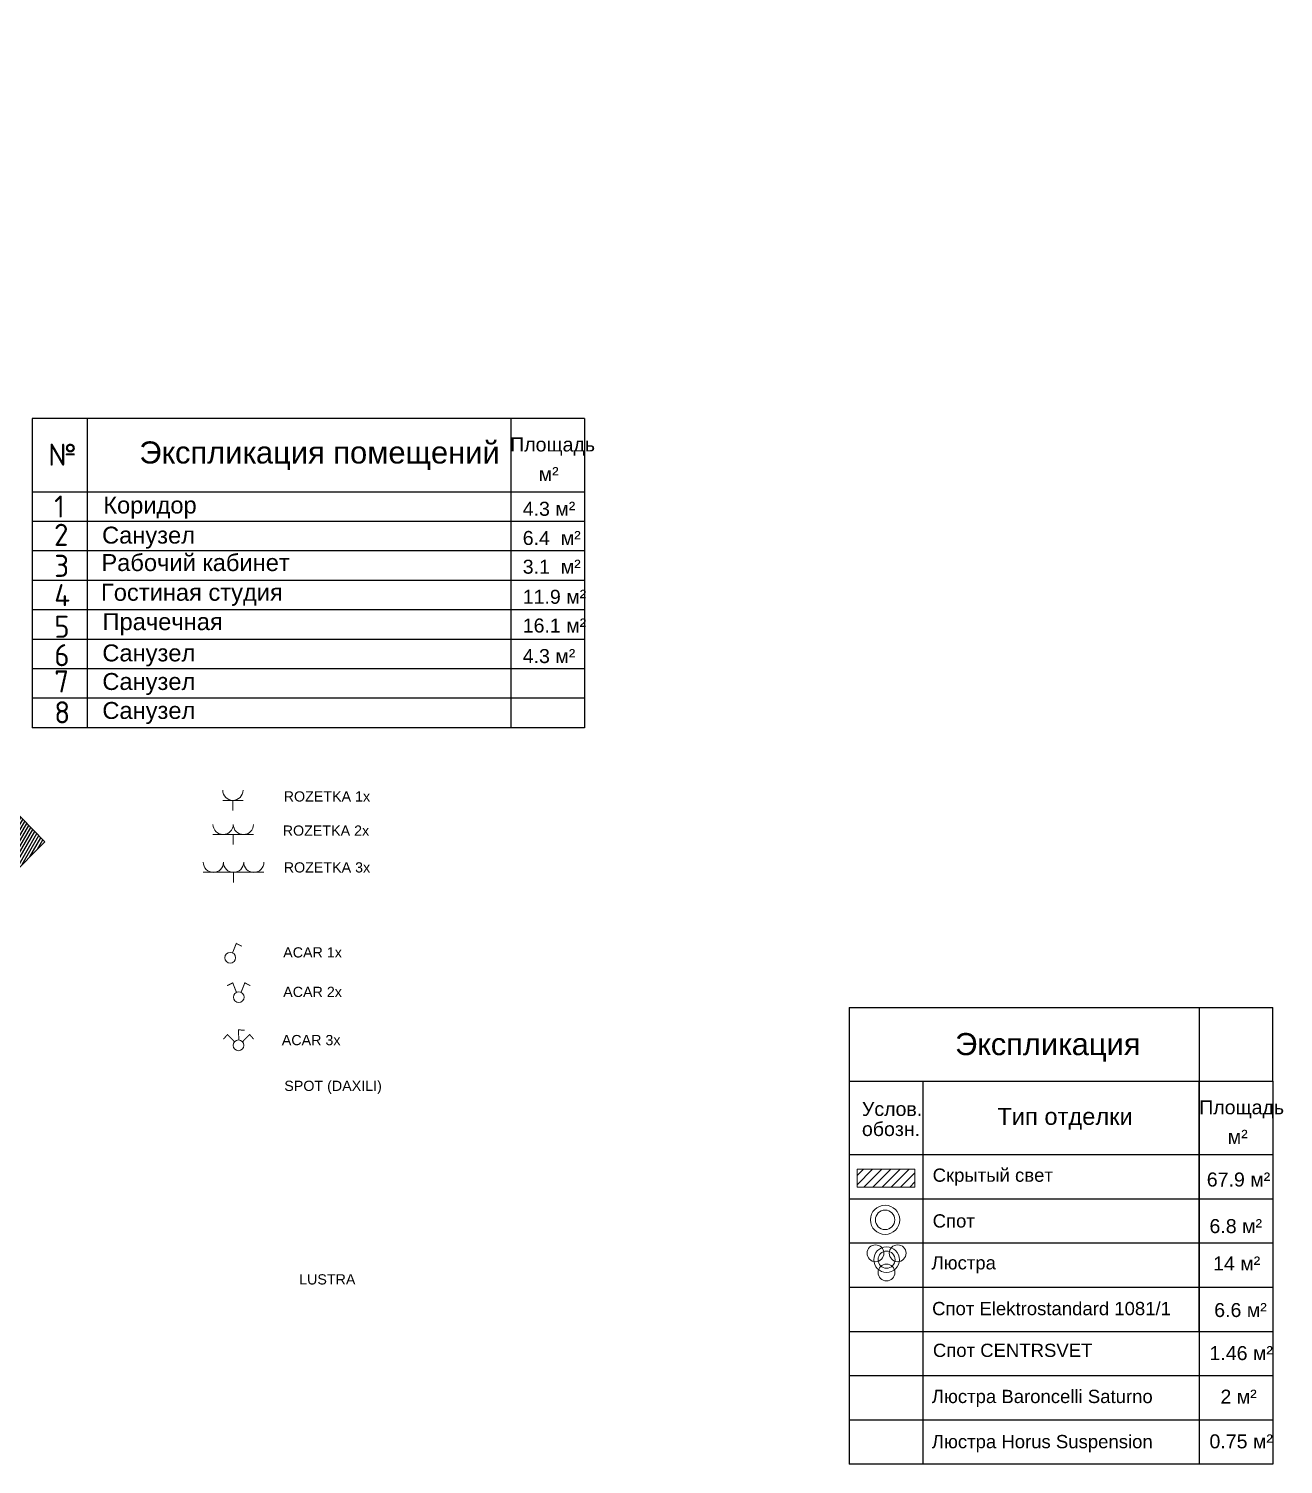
# Model space of a CAD drawing. Header units: millimetres. Extents: x 396 to 52941, y -25197 to 16014.
# Drawn here: x 35909 to 52941, y -5424 to 14068 of the extents above; entities that cross this region are included whole.
import ezdxf

# ---------------------------------------------------------------- set-up
doc = ezdxf.new("R2010")
doc.units = ezdxf.units.MM
doc.header["$MEASUREMENT"] = 0
doc.layers.add('electdim', color=7, linetype='Continuous')
doc.layers.add('electr', color=7, linetype='Continuous', lineweight=15)
doc.layers.add('nazik xat', color=7, linetype='Continuous', lineweight=9)
doc.styles.get("Standard").update_dxf_attribs({"font": 'arial.ttf'})
doc.styles.add('style3', font='', dxfattribs={"height": 2.5})
doc.styles.add('{18b73a54-fa43-428c-adcb-c1c7bbdf2c84}', font='Simplex.shx')
doc.styles.get('style3').set_extended_font_data('AzL Arial')

# ---------------------------------------------------------------- blocks, each defined once
blk = doc.blocks.new('e3')
at = {"layer": 'electr', "color": 1}
for p, q in [((29940.1, -10573.9), (29940.1, -10594.7)), ((29940, -10605), (29929.6, -10605)), ((29940.1, -10615.4), (29940.1, -10594.7)), ((29940.1, -10636.2), (29940.1, -10615.4))]:
    blk.add_line(p, q, dxfattribs=at)
for centre in [(29950.4, -10584.3), (29950.4, -10605), (29950.4, -10625.8)]:
    blk.add_arc(centre, 10.4, 90, 270, dxfattribs=at)
blk = doc.blocks.new('e1')
at = {"layer": 'electr', "color": 1}
for p, q in [((-10.4, 10.4), (10.4, 10.4)), ((0, 10.4), (0, 0))]:
    blk.add_line(p, q, dxfattribs=at)
blk.add_arc((0, 20.8), 10.4, 180, 0, dxfattribs=at)
blk = doc.blocks.new('v1')
at = {"layer": 'electr', "color": 6, "const_width": 1}
blk.add_lwpolyline([(2.4, 5), (6.2, 14.7), (11.9, 11.8)], dxfattribs=at)
at = {"layer": 'electr', "color": 6}
blk.add_circle((0, 0), 5.51, dxfattribs=at)
blk = doc.blocks.new('v2')
at = {"layer": 'electr', "color": 6, "const_width": 1}
for points in [[(-2.4, 5), (-6.2, 14.7), (-11.9, 11.8)], [(2.4, 5), (6.2, 14.7), (11.9, 11.8)]]:
    blk.add_lwpolyline(points, dxfattribs=at)
at = {"layer": 'electr', "color": 6}
blk.add_circle((0, 0), 5.51, dxfattribs=at)
blk = doc.blocks.new('e2')
at = {"layer": 'electr', "color": 1}
for p, q in [((-20.8, 10.4), (0, 10.4)), ((0, 10.4), (0, 0)), ((20.8, 10.4), (0, 10.4))]:
    blk.add_line(p, q, dxfattribs=at)
for centre in [(-10.4, 20.8), (10.4, 20.8)]:
    blk.add_arc(centre, 10.4, 180, 0, dxfattribs=at)
blk = doc.blocks.new('CAR 3X')
at = {"layer": 'electr', "color": 6, "const_width": 1}
for points in [[(-6.1, -10), (-6.4, 0.4), (0, 0)], [(-10.5, -11.9), (-17.7, -4.4), (-21.9, -9.2)], [(-2.3, -11.9), (5, -4.4), (9.2, -9.2)]]:
    blk.add_lwpolyline(points, dxfattribs=at)
at = {"layer": 'electr', "color": 6}
blk.add_circle((-6.4, -15.5), 5.51, dxfattribs=at)

msp = doc.modelspace()

# ---------------------------------------------------------------- hatches: boundary and pattern name
at = {"true_color": 0x000000, "transparency": 33554653}
h = msp.add_hatch(dxfattribs=at)
h.set_pattern_fill('ANSI31', color=18, scale=300, angle=15)
h.paths.add_polyline_path([(34384.86, 14067.62), (33063.94, 14067.62), (33063.94, 13667.62), (33984.86, 13667.62), (33984.86, 7429.47), (32745.12, 7429.47), (32745.12, 7329.47), (33984.86, 7329.47), (33984.86, 4787.34), (33984.86, 4626.46), (35719.71, 2874.4), (35526.69, 2682.22), (35655.63, 2553.28), (36129.45, 3029.09), (34384.86, 4790.99)])
at = {"layer": 'nazik xat'}
h = msp.add_hatch(dxfattribs=at)
h.set_pattern_fill('ANSI31', color=32, scale=27.743192, style=0)
h.set_pattern_definition([(45, (-479260.365, 311062.94), (-62.285243, 62.285243), [])])
h.paths.add_polyline_path([(47940.12, -1417.92), (47155.76, -1417.92), (47155.76, -1662), (47940.12, -1662)])

# ---------------------------------------------------------------- linework, layer by layer
at = {"color": 7}
for p, q in [((42454.76, 8776.89), (35954.76, 8776.89)), ((35954.76, 8776.89), (35954.76, 4576.89)), ((36704.76, 8776.89), (36704.76, 4576.89)), ((43454.76, 8776.89), (42454.76, 8776.89)), ((42454.76, 8776.89), (42454.76, 4576.89)), ((43454.76, 8776.89), (43454.76, 4576.89)), ((42454.76, 7776.89), (35954.76, 7776.89)), ((43454.76, 7776.89), (42454.76, 7776.89)), ((42454.76, 7376.89), (35954.76, 7376.89)), ((43454.76, 7376.89), (42454.76, 7376.89)), ((42454.76, 6976.89), (35954.76, 6976.89)), ((43454.76, 6976.89), (42454.76, 6976.89)), ((42454.76, 6576.89), (35954.76, 6576.89)), ((43454.76, 6576.89), (42454.76, 6576.89)), ((42454.76, 6176.89), (35954.76, 6176.89)), ((43454.76, 6176.89), (42454.76, 6176.89)), ((42454.76, 5776.89), (35954.76, 5776.89)), ((43454.76, 5776.89), (42454.76, 5776.89)), ((42454.76, 5376.89), (35954.76, 5376.89)), ((43454.76, 5376.89), (42454.76, 5376.89)), ((42454.76, 4976.89), (35954.76, 4976.89)), ((43454.76, 4976.89), (42454.76, 4976.89)), ((42454.76, 4576.89), (35954.76, 4576.89)), ((43454.76, 4576.89), (42454.76, 4576.89)), ((47049.55, 776.32), (52799.55, 776.32)), ((47049.55, 776.32), (47049.55, -5423.68)), ((51799.55, 776.32), (51799.55, -5423.68)), ((52799.55, -223.68), (52799.55, 776.32)), ((47049.55, -223.68), (52799.55, -223.68)), ((47049.55, -223.68), (47049.55, -223.68)), ((47049.55, -223.68), (47049.55, -223.68)), ((48049.55, -223.68), (48049.55, -5423.68)), ((51799.55, -3623.68), (51799.55, -223.68)), ((52799.55, -223.68), (52799.55, -2823.68)), ((52799.55, -223.68), (52799.55, -5423.68)), ((48049.55, -723.68), (48049.55, -723.68)), ((52799.55, -1223.68), (47049.55, -1223.68)), ((52799.55, -1823.68), (47049.55, -1823.68)), ((52799.55, -2423.68), (47049.55, -2423.68)), ((52799.55, -3023.68), (47049.55, -3023.68)), ((52799.55, -3623.68), (47049.55, -3623.68)), ((52799.55, -4223.68), (47049.55, -4223.68)), ((52799.55, -4823.68), (47049.55, -4823.68)), ((52799.55, -5423.68), (47049.55, -5423.68))]:
    msp.add_line(p, q, dxfattribs=at)
for p, q in [((34384.86, 4790.99), (36130.18, 3028.35)), ((35655.63, 2553.28), (36129.45, 3029.09))]:
    msp.add_line(p, q)
at = {"layer": 'electr', "color": 32}
for radius in [198.43, 132.29]:
    msp.add_circle((47535.29, -2104.69), radius, dxfattribs=at)
at = {"layer": 'electr', "color": 6}
for centre, radius in [((47404.7, -2558.59), 114.07), ((47555.21, -2645.49), 173.79), ((47555.21, -2645.49), 115.86), ((47705.71, -2558.59), 114.07), ((47555.21, -2819.28), 114.07)]:
    msp.add_circle(centre, radius, dxfattribs=at)
at = {"layer": 'nazik xat'}
msp.add_lwpolyline([(47155.76, -1417.92), (47940.12, -1417.92), (47940.12, -1662), (47155.76, -1662)], close=True, dxfattribs=at)

# ---------------------------------------------------------------- block references
at = {"layer": 'electr', "color": 6}
for name, p, xscale, yscale, zscale in [('e1', (38681.16, 3453.3), 13.22888348223539, 13.22888348223539, 13.22888348223539), ('e2', (38686.11, 2989.77), -13.22888348223539, 13.22888348253818, 13.22888348258344), ('v1', (38644.93, 1453.73), 13.22888348223539, 13.22888348223539, 13.22888348223539), ('v2', (38760.96, 918.5), 13.22888348223539, 13.22888348223539, 13.22888348223539)]:
    msp.add_blockref(name, p, dxfattribs=dict(at, xscale=xscale, yscale=yscale, zscale=zscale))
at = {"layer": 'electr', "color": 6, "xscale": 13.22888348253818, "yscale": 13.22888348253818, "zscale": 13.22888348253818, "rotation": 90}
msp.add_blockref('e3', (-101602.19, -393460.18), dxfattribs=at)
at = {"layer": 'electr', "xscale": 13.22888348223539, "yscale": 13.22888348223539, "zscale": 13.22888348223539}
msp.add_blockref('CAR 3X', (38841.94, 469.41), dxfattribs=at)

# ---------------------------------------------------------------- texts
at = {"color": 7}
for s, height, p in [('Экспликация помещений', 300, (37411, 8164.16)), ('Площадь', 190, (42445.11, 8327.65)), ('м²', 190, (42832.41, 7926.57)), ('Коридор', 230, (36921, 7485.12)), ('4.3 м²', 190, (42616, 7454.62)), ('Санузел', 230, (36905, 7076.89)), ('6.4  м²', 190, (42616, 7058.62)), ('Рабочий кабинет', 230, (36896, 6704.12)), ('3.1  м²', 190, (42616, 6668.12)), ('Гостиная студия', 230, (36890, 6300.62)), ('11.9 м²', 190, (42616, 6259.62)), ('Прачечная', 230, (36911.5, 5902.12)), ('16.1 м²', 190, (42616, 5869.62)), ('Санузел', 230, (36909, 5477.62)), ('4.3 м²', 190, (42616, 5455.12)), ('Санузел', 230, (36909, 5089.7)), ('Санузел', 230, (36909, 4696.4)), ('Экспликация', 300, (48485.62, 131.32)), ('Услов.', 190, (47220.81, -694.18)), ('Площадь', 190, (51799.55, -671.68)), ('обозн.', 190, (47220.81, -966.68)), ('Тип отделки', 230, (49059.15, -815.18)), ('м²', 190, (52186.85, -1072.76)), ('Скрытый свет', 180, (48180.82, -1587.93)), ('67.9 м²', 190, (51902.36, -1652.08)), ('Спот', 180, (48180.82, -2209.04)), ('6.8 м²', 190, (51939, -2284.84)), ('Люстра', 180, (48165.78, -2778)), ('14 м²', 190, (51988.07, -2792.27)), ('Спот Elektrostandard 1081/1', 180, (48173.62, -3399.04)), ('6.6 м²', 190, (52003.2, -3424.3)), ('Спот CENTRSVET', 180, (48184.1, -3966.17)), ('1.46 м²', 190, (51939, -4008.9)), ('Люстра Baroncelli Saturno', 180, (48169.79, -4592.46)), ('2 м²', 190, (52088.12, -4600.67)), ('Люстра Horus Suspension', 180, (48169.79, -5205.51)), ('0.75 м²', 190, (51939, -5206.99))]:
    msp.add_text(s, height=height, dxfattribs=at).set_placement(p)
at = {"color": 7, "char_height": 300, "attachment_point": 1, "style": '{18b73a54-fa43-428c-adcb-c1c7bbdf2c84}'}
for s, insert in [('{\\fGOST Common|b0|i0|c204|p34;№}', (36175.38, 8433.2)), ('{\\fGOST Common|b0|i0|c0|p34;1}', (36254.86, 7729.83)), ('{\\fGOST Common|b0|i0|c0|p34;2}', (36252.72, 7346.04)), ('{\\fGOST Common|b0|i0|c0|p34;3}', (36256.14, 6924.53)), ('{\\fGOST Common|b0|i0|c0|p34;4}', (36256.14, 6527.19)), ('{\\fGOST Common|b0|i0|c0|p34;5}', (36256.14, 6097.71)), ('{\\fGOST Common|b0|i0|c0|p34;6}', (36256.14, 5711.93)), ('{\\fGOST Common|b0|i0|c0|p34;7}', (36256.14, 5355.9)), ('{\\fGOST Common|b0|i0|c0|p34;8}', (36256.14, 4935.81))]:
    msp.add_mtext_dynamic_manual_height_columns(s, width=300, gutter_width=11072.22, heights=[0], dxfattribs=dict(at, insert=insert))
at = {"layer": 'electdim', "color": 1, "char_height": 138.716, "width": 3191.2402, "attachment_point": 1, "style": 'style3'}
for s, insert in [('{\\fArial|b0|i0|c0|p32;ROZETKA 1x}', (39370.74, 3713.45)), ('{\\fArial|b0|i0|c0|p32;ROZETKA 2x}', (39357.81, 3249.64)), ('{\\fArial|b0|i0|c0|p32;ROZETKA 3x}', (39371.47, 2749.93)), ('{\\fArial|b0|i0|c0|p32;ACAR 1x}', (39364.27, 1596)), ('{\\fArial|b0|i0|c0|p32;ACAR 2x}', (39364.27, 1059.78)), ('{\\fArial|b0|i0|c0|p32;ACAR 3x}', (39345.01, 405.38)), ('{\\fArial|b0|i0|c0|p32;SPOT (DAXILI)}', (39378.99, -215.96)), ('{\\fArial|b0|i0|c0|p32;LUSTRA}', (39580, -2843.42))]:
    msp.add_mtext(s, dxfattribs=dict(at, insert=insert))

doc.saveas('drawing.dxf')
